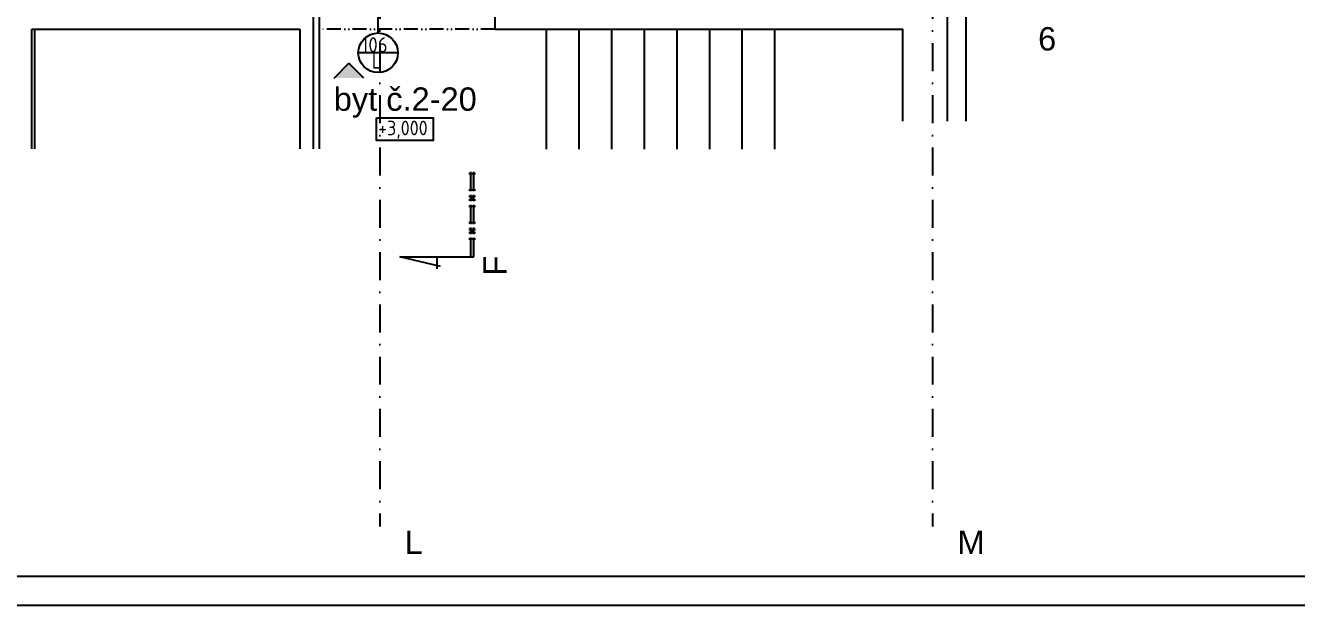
# Model space of a CAD drawing. Extents: x 4511820 to 5180432, y -1526536 to -944957.
# Drawn here: x 5148378 to 5159278, y -1230866 to -1225892 of the extents above; entities that cross this region are included whole.
import ezdxf

# ---------------------------------------------------------------- set-up
doc = ezdxf.new("R2010")
doc.units = 0
doc.header["$MEASUREMENT"] = 0
doc.linetypes.add('ACAD_ISO12W100', pattern=[22, 12, -3, 0.5, -3, 0.5, -3])
doc.linetypes.add('BODKOCIARKOVANA_3', pattern=[5.6, 3, -1.3, 0, -1.3])
for name, color, linetype in [('DVERE', 45, 'CONTINUOUS'), ('MÚRY', 1, 'CONTINUOUS'), ('osi', 253, 'CONTINUOUS'), ('POPIS', 7, 'CONTINUOUS'), ('TENKÁ', 7, 'CONTINUOUS')]:
    doc.layers.add(name, color=color, linetype=linetype)
doc.styles.add('styl1', font='arial.ttf')
doc.styles.add('Style-Arial', font='arial.ttf')
doc.styles.add('STYLE1', font='isocp.shx')

msp = doc.modelspace()

# ---------------------------------------------------------------- hatches: boundary and pattern name
at = {"layer": 'TENKÁ'}
h = msp.add_hatch(color=256, dxfattribs=at)
h.dxf.hatch_style = 1
h.paths.add_polyline_path([(5151280.91, -1226343.136), (5151024.09, -1226343.136), (5151152.5, -1226214.726)])
h = msp.add_hatch(color=256, dxfattribs=at)
h.dxf.hatch_style = 1
h.paths.add_polyline_path([(5152222.5, -1227301.851), (5152196.625, -1227301.851), (5152196.625, -1227160.726), (5152222.5, -1227160.726)])
h = msp.add_hatch(color=256, dxfattribs=at)
h.dxf.hatch_style = 1
h.paths.add_polyline_path([(5152222.5, -1227386.976), (5152196.625, -1227386.976), (5152196.625, -1227356.726), (5152222.5, -1227356.726)])
h = msp.add_hatch(color=256, dxfattribs=at)
h.dxf.hatch_style = 1
h.paths.add_polyline_path([(5152222.5, -1227441.851), (5152222.5, -1227582.976), (5152196.625, -1227582.976), (5152196.625, -1227441.851)])
h = msp.add_hatch(color=256, dxfattribs=at)
h.dxf.hatch_style = 1
h.paths.add_polyline_path([(5152222.5, -1227668.101), (5152196.625, -1227668.101), (5152196.625, -1227637.851), (5152222.5, -1227637.851)])
h = msp.add_hatch(color=256, dxfattribs=at)
h.dxf.hatch_style = 1
h.paths.add_polyline_path([(5152222.5, -1227722.976), (5152222.5, -1227876.601), (5152196.625, -1227876.601), (5152196.625, -1227722.976)])

# ---------------------------------------------------------------- linework, layer by layer
at = {"layer": 'DVERE', "ltscale": 0.25}
for p, q in [((5151402.5, -1225957.035), (5151402.5, -1224579.726)), ((5151572.5, -1226127.035), (5151232.5, -1226127.035)), ((5151572.5, -1226127.035), (5151232.5, -1226127.035))]:
    msp.add_line(p, q, dxfattribs=at)
msp.add_circle((5151402.5, -1226127.035), 170, dxfattribs=at)
at = {"layer": 'MÚRY'}
for p, q in [((5156442.5, -1224234.226), (5156442.5, -1226714.226)), ((5150897.5, -1225624.226), (5150897.5, -1226950.226)), ((5152402.5, -1225624.226), (5152402.5, -1225924.226)), ((5148432.5, -1225924.226), (5150732.5, -1225924.226)), ((5152402.5, -1225924.226), (5155902.5, -1225924.226)), ((5155902.5, -1226714.226), (5155902.5, -1225924.226))]:
    msp.add_line(p, q, dxfattribs=at)
at = {"layer": 'MÚRY', "ltscale": 0.25}
for p, q in [((5148432.5, -1226950.226), (5148432.5, -1225924.226)), ((5150732.5, -1225924.226), (5150732.5, -1226950.226))]:
    msp.add_line(p, q, dxfattribs=at)
at = {"layer": 'osi', "linetype": 'BODKOCIARKOVANA_3', "ltscale": 80}
for p, q in [((5151417.5, -1198261.132), (5151417.5, -1230189.035)), ((5156157.5, -1198261.132), (5156157.5, -1230189.035))]:
    msp.add_line(p, q, dxfattribs=at)
at = {"layer": 'TENKÁ'}
for p, q in [((5150847.5, -1226950.226), (5150847.5, -1225674.226)), ((5156282.5, -1225674.226), (5156282.5, -1226714.226)), ((5152842.5, -1225924.226), (5152842.5, -1226954.226)), ((5153122.5, -1225924.226), (5153122.5, -1226954.226)), ((5153402.5, -1225924.226), (5153402.5, -1226954.226)), ((5153682.5, -1225924.226), (5153682.5, -1226954.226)), ((5153962.5, -1225924.226), (5153962.5, -1226954.226)), ((5154242.5, -1225924.226), (5154242.5, -1226954.226)), ((5154522.5, -1225924.226), (5154522.5, -1226954.226)), ((5154802.5, -1225924.226), (5154802.5, -1226954.226)), ((5151024.09, -1226343.136), (5151152.5, -1226214.726)), ((5151280.91, -1226343.136), (5151152.5, -1226214.726)), ((5152180.375, -1227160.726), (5152237.375, -1227160.726)), ((5152196.625, -1227314.351), (5152196.625, -1227148.226)), ((5152222.5, -1227314.351), (5152222.5, -1227148.226)), ((5152180.375, -1227301.851), (5152237.375, -1227301.851)), ((5152180.375, -1227356.726), (5152237.375, -1227356.726)), ((5152180.375, -1227386.976), (5152237.375, -1227386.976)), ((5152180.375, -1227441.851), (5152237.375, -1227441.851)), ((5152196.625, -1227399.476), (5152196.625, -1227344.226)), ((5152196.625, -1227595.476), (5152196.625, -1227429.351)), ((5152222.5, -1227399.476), (5152222.5, -1227344.226)), ((5152222.5, -1227595.476), (5152222.5, -1227429.351)), ((5152180.375, -1227582.976), (5152237.375, -1227582.976)), ((5152180.375, -1227637.851), (5152237.375, -1227637.851)), ((5152196.625, -1227680.601), (5152196.625, -1227625.351)), ((5152222.5, -1227680.601), (5152222.5, -1227625.351)), ((5152180.375, -1227668.101), (5152237.375, -1227668.101)), ((5152180.375, -1227722.976), (5152237.375, -1227722.976)), ((5152196.625, -1227876.601), (5152196.625, -1227710.476)), ((5152222.5, -1227876.601), (5152222.5, -1227710.476)), ((5151587.5, -1227876.601), (5152222.5, -1227876.601)), ((5151936.125, -1227959.726), (5151587.5, -1227876.601)), ((5151905, -1227876.601), (5151905, -1227979.851))]:
    msp.add_line(p, q, dxfattribs=at)
at = {"layer": 'TENKÁ', "ltscale": 0.25}
msp.add_line((5148457.5, -1226950.226), (5148457.5, -1225924.226), dxfattribs=at)
at = {"layer": 'TENKÁ', "linetype": 'ACAD_ISO12W100', "ltscale": 10}
msp.add_line((5152402.5, -1225924.226), (5150897.5, -1225924.226), dxfattribs=at)
at = {"layer": 'TENKÁ', "color": 7}
for p, q in [((5180182, -1230615.674), (5091391, -1230615.674)), ((5180432, -1230865.674), (5091141, -1230865.674))]:
    msp.add_line(p, q, dxfattribs=at)
at = {"layer": 'TENKÁ', "ltscale": 0.25}
msp.add_lwpolyline([(5151388.193, -1226683.816), (5151875.807, -1226683.816), (5151875.807, -1226879.215), (5151388.193, -1226879.215)], close=True, dxfattribs=at)

# ---------------------------------------------------------------- texts
at = {"layer": 'DVERE', "style": 'STYLE1'}
for s, p in [('106', (5151260.47, -1226123.535)), ('L', (5151347.47, -1226262.171))]:
    msp.add_text(s, height=130, dxfattribs=at).set_placement(p)
at = {"layer": 'POPIS', "color": 63, "ltscale": 0.25, "style": 'Style-Arial'}
msp.add_text('byt č.2-20', height=200, dxfattribs=at).set_placement((5151021.889, -1226623.908))
at = {"layer": 'TENKÁ', "ltscale": 0.25}
for s, height, style, p in [('6', 200, 'styl1', (5157061.554, -1226106.995)), ('+3,000', 125, 'STYLE1', (5151402.582, -1226834.017)), ('L', 200, 'styl1', (5151630.054, -1230423.535)), ('M', 200, 'styl1', (5156370.054, -1230423.535))]:
    msp.add_text(s, height=height, dxfattribs=dict(at, style=style)).set_placement(p)
at = {"layer": 'TENKÁ', "ltscale": 0.25, "style": 'styl1'}
msp.add_text('F', height=200, rotation=90, dxfattribs=at).set_placement((5152505.817, -1228036.678))

doc.saveas('drawing.dxf')
